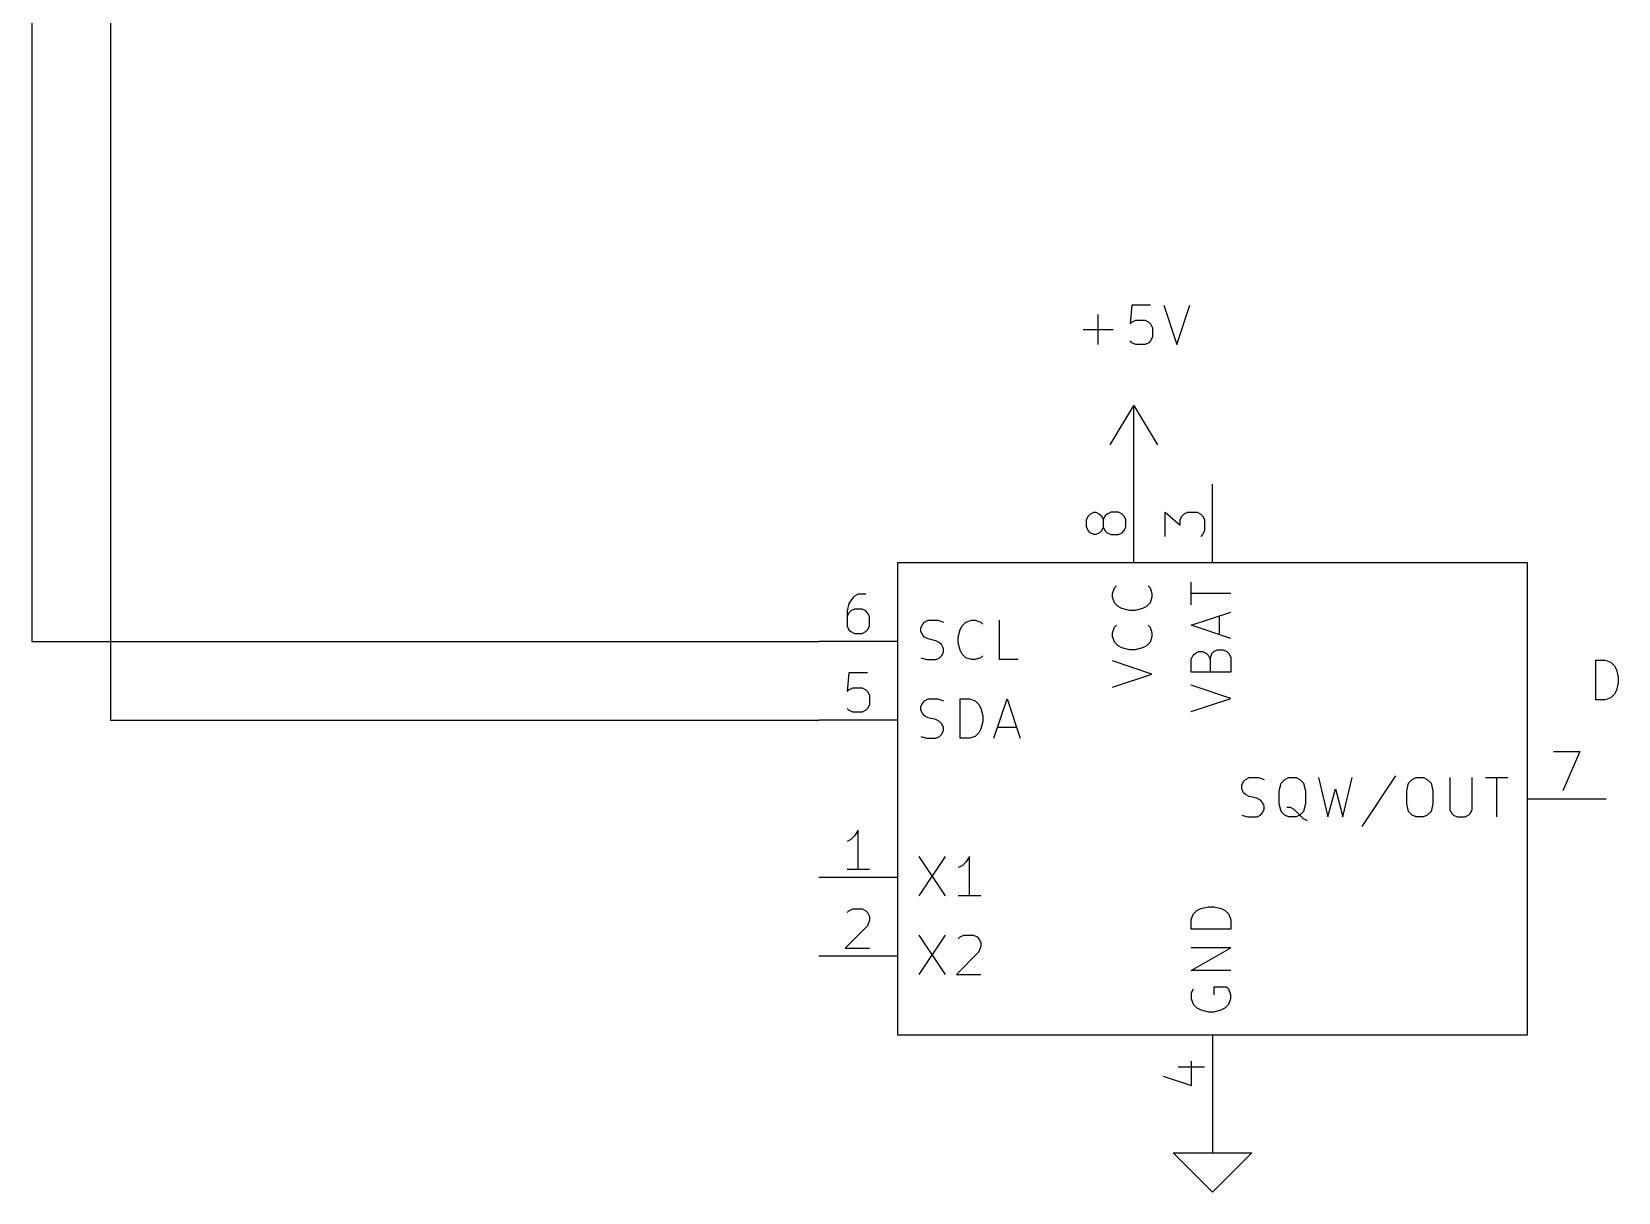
# Model space of a CAD drawing. Extents: x 0.4 to 11.3, y -7.9 to -0.4.
# Drawn here: x 7.4 to 9.415, y -6.35 to -4.875 of the extents above; entities that cross this region are included whole.
import ezdxf

# ---------------------------------------------------------------- set-up
doc = ezdxf.new("R2010")
doc.units = 0
doc.header["$MEASUREMENT"] = 0
for name, color, linetype in [('CYAN2', 4, 'CONTINUOUS'), ('GREEN3', 91, 'CONTINUOUS'), ('LYELLOW', 51, 'CONTINUOUS'), ('RED2', 1, 'CONTINUOUS'), ('RED3', 11, 'CONTINUOUS')]:
    doc.layers.add(name, color=color, linetype=linetype)

msp = doc.modelspace()

# ---------------------------------------------------------------- linework, layer by layer
at = {"layer": 'CYAN2', "linetype": 'CONTINUOUS'}
for p, q in [((8.7548, -5.2728), (8.7548, -5.2347)), ((8.7548, -5.2728), (8.7548, -5.2347)), ((8.7976, -5.2228), (8.7952, -5.2466)), ((8.7976, -5.2228), (8.7952, -5.2466)), ((8.8214, -5.2228), (8.7976, -5.2228)), ((8.8214, -5.2228), (8.7976, -5.2228)), ((8.8381, -5.2228), (8.8548, -5.2728)), ((8.8381, -5.2228), (8.8548, -5.2728)), ((8.8548, -5.2728), (8.8714, -5.2228)), ((8.8548, -5.2728), (8.8714, -5.2228)), ((8.7357, -5.2538), (8.7738, -5.2538)), ((8.7357, -5.2538), (8.7738, -5.2538)), ((8.7952, -5.2466), (8.7976, -5.2442)), ((8.7952, -5.2466), (8.7976, -5.2442)), ((8.7976, -5.2442), (8.8024, -5.2419)), ((8.7976, -5.2442), (8.8024, -5.2419)), ((8.8024, -5.2419), (8.8143, -5.2419)), ((8.8024, -5.2419), (8.8143, -5.2419)), ((8.8143, -5.2419), (8.819, -5.2442)), ((8.8143, -5.2419), (8.819, -5.2442)), ((8.819, -5.2442), (8.8214, -5.2466)), ((8.819, -5.2442), (8.8214, -5.2466)), ((8.8214, -5.2466), (8.8238, -5.2514)), ((8.8214, -5.2466), (8.8238, -5.2514)), ((8.8238, -5.2514), (8.8238, -5.2633)), ((8.8238, -5.2514), (8.8238, -5.2633)), ((8.7976, -5.2704), (8.7952, -5.268)), ((8.7976, -5.2704), (8.7952, -5.268)), ((8.8024, -5.2728), (8.7976, -5.2704)), ((8.8024, -5.2728), (8.7976, -5.2704)), ((8.8143, -5.2728), (8.8024, -5.2728)), ((8.8143, -5.2728), (8.8024, -5.2728)), ((8.819, -5.2704), (8.8143, -5.2728)), ((8.819, -5.2704), (8.8143, -5.2728)), ((8.8214, -5.268), (8.819, -5.2704)), ((8.8214, -5.268), (8.819, -5.2704)), ((8.8238, -5.2633), (8.8214, -5.268)), ((8.8238, -5.2633), (8.8214, -5.268)), ((8.7731, -5.589), (8.7755, -5.5819)), ((8.7731, -5.589), (8.7755, -5.5819)), ((8.7755, -5.5819), (8.7779, -5.5795)), ((8.7755, -5.5819), (8.7779, -5.5795)), ((8.8184, -5.5795), (8.8208, -5.5819)), ((8.8184, -5.5795), (8.8208, -5.5819)), ((8.8208, -5.5819), (8.8231, -5.589)), ((8.8208, -5.5819), (8.8231, -5.589)), ((8.8731, -5.6033), (8.8731, -5.5748)), ((8.8731, -5.6033), (8.8731, -5.5748)), ((8.7731, -5.5938), (8.7731, -5.589)), ((8.7731, -5.5938), (8.7731, -5.589)), ((8.7755, -5.6009), (8.7731, -5.5938)), ((8.7755, -5.6009), (8.7731, -5.5938)), ((8.7803, -5.6057), (8.7755, -5.6009)), ((8.7803, -5.6057), (8.7755, -5.6009)), ((8.8208, -5.6009), (8.816, -5.6057)), ((8.8208, -5.6009), (8.816, -5.6057)), ((8.8231, -5.5938), (8.8208, -5.6009)), ((8.8231, -5.5938), (8.8208, -5.6009)), ((8.8231, -5.589), (8.8231, -5.5938)), ((8.8231, -5.589), (8.8231, -5.5938)), ((8.9231, -5.589), (8.8731, -5.589)), ((8.9231, -5.589), (8.8731, -5.589)), ((8.5343, -5.6255), (8.539, -5.6231)), ((8.5343, -5.6255), (8.539, -5.6231)), ((8.539, -5.6231), (8.5509, -5.6231)), ((8.539, -5.6231), (8.5509, -5.6231)), ((8.5509, -5.6231), (8.5581, -5.6255)), ((8.5509, -5.6231), (8.5581, -5.6255)), ((8.5867, -5.6255), (8.5938, -5.6231)), ((8.5867, -5.6255), (8.5938, -5.6231)), ((8.5938, -5.6231), (8.5986, -5.6231)), ((8.5938, -5.6231), (8.5986, -5.6231)), ((8.5986, -5.6231), (8.6057, -5.6255)), ((8.5986, -5.6231), (8.6057, -5.6255)), ((8.6295, -5.6731), (8.6295, -5.6231)), ((8.6295, -5.6731), (8.6295, -5.6231)), ((8.785, -5.6081), (8.7803, -5.6057)), ((8.785, -5.6081), (8.7803, -5.6057)), ((8.7946, -5.6105), (8.785, -5.6081)), ((8.7946, -5.6105), (8.785, -5.6081)), ((8.8017, -5.6105), (8.7946, -5.6105)), ((8.8017, -5.6105), (8.7946, -5.6105)), ((8.8112, -5.6081), (8.8017, -5.6105)), ((8.8112, -5.6081), (8.8017, -5.6105)), ((8.816, -5.6057), (8.8112, -5.6081)), ((8.816, -5.6057), (8.8112, -5.6081)), ((8.8731, -5.6295), (8.9231, -5.6129)), ((8.8731, -5.6295), (8.9231, -5.6129)), ((8.9088, -5.6414), (8.9088, -5.6176)), ((8.9088, -5.6414), (8.9088, -5.6176)), ((8.5295, -5.6327), (8.5319, -5.6279)), ((8.5295, -5.6327), (8.5319, -5.6279)), ((8.5295, -5.6374), (8.5295, -5.6327)), ((8.5295, -5.6374), (8.5295, -5.6327)), ((8.5319, -5.6422), (8.5295, -5.6374)), ((8.5319, -5.6422), (8.5295, -5.6374)), ((8.5319, -5.6279), (8.5343, -5.6255)), ((8.5319, -5.6279), (8.5343, -5.6255)), ((8.5343, -5.6446), (8.5319, -5.6422)), ((8.5343, -5.6446), (8.5319, -5.6422)), ((8.5771, -5.6446), (8.5795, -5.635)), ((8.5771, -5.6446), (8.5795, -5.635)), ((8.5795, -5.635), (8.5819, -5.6303)), ((8.5795, -5.635), (8.5819, -5.6303)), ((8.5819, -5.6303), (8.5867, -5.6255)), ((8.5819, -5.6303), (8.5867, -5.6255)), ((8.6057, -5.6255), (8.6081, -5.6279)), ((8.6057, -5.6255), (8.6081, -5.6279)), ((8.7731, -5.639), (8.7755, -5.6319)), ((8.7731, -5.639), (8.7755, -5.6319)), ((8.7731, -5.6438), (8.7731, -5.639)), ((8.7731, -5.6438), (8.7731, -5.639)), ((8.7755, -5.6319), (8.7779, -5.6295)), ((8.7755, -5.6319), (8.7779, -5.6295)), ((8.8184, -5.6295), (8.8208, -5.6319)), ((8.8184, -5.6295), (8.8208, -5.6319)), ((8.8208, -5.6319), (8.8231, -5.639)), ((8.8208, -5.6319), (8.8231, -5.639)), ((8.8231, -5.639), (8.8231, -5.6438)), ((8.8231, -5.639), (8.8231, -5.6438)), ((8.9231, -5.6462), (8.8731, -5.6295)), ((8.9231, -5.6462), (8.8731, -5.6295)), ((8.539, -5.6469), (8.5343, -5.6446)), ((8.539, -5.6469), (8.5343, -5.6446)), ((8.5486, -5.6493), (8.539, -5.6469)), ((8.5486, -5.6493), (8.539, -5.6469)), ((8.5533, -5.6517), (8.5486, -5.6493)), ((8.5533, -5.6517), (8.5486, -5.6493)), ((8.5557, -5.6541), (8.5533, -5.6517)), ((8.5557, -5.6541), (8.5533, -5.6517)), ((8.5581, -5.6588), (8.5557, -5.6541)), ((8.5581, -5.6588), (8.5557, -5.6541)), ((8.5581, -5.6636), (8.5581, -5.6588)), ((8.5581, -5.6636), (8.5581, -5.6588)), ((8.5771, -5.6517), (8.5771, -5.6446)), ((8.5771, -5.6517), (8.5771, -5.6446)), ((8.5795, -5.6612), (8.5771, -5.6517)), ((8.5795, -5.6612), (8.5771, -5.6517)), ((8.5819, -5.666), (8.5795, -5.6612)), ((8.5819, -5.666), (8.5795, -5.6612)), ((8.7755, -5.6509), (8.7731, -5.6438)), ((8.7755, -5.6509), (8.7731, -5.6438)), ((8.7803, -5.6557), (8.7755, -5.6509)), ((8.7803, -5.6557), (8.7755, -5.6509)), ((8.785, -5.6581), (8.7803, -5.6557)), ((8.785, -5.6581), (8.7803, -5.6557)), ((8.7946, -5.6605), (8.785, -5.6581)), ((8.7946, -5.6605), (8.785, -5.6581)), ((8.8017, -5.6605), (8.7946, -5.6605)), ((8.8017, -5.6605), (8.7946, -5.6605)), ((8.8112, -5.6581), (8.8017, -5.6605)), ((8.8112, -5.6581), (8.8017, -5.6605)), ((8.816, -5.6557), (8.8112, -5.6581)), ((8.816, -5.6557), (8.8112, -5.6581)), ((8.8208, -5.6509), (8.816, -5.6557)), ((8.8208, -5.6509), (8.816, -5.6557)), ((8.8231, -5.6438), (8.8208, -5.6509)), ((8.8231, -5.6438), (8.8208, -5.6509)), ((8.8779, -5.6652), (8.8827, -5.6629)), ((8.8779, -5.6652), (8.8827, -5.6629)), ((8.8827, -5.6629), (8.8874, -5.6629)), ((8.8827, -5.6629), (8.8874, -5.6629)), ((8.8874, -5.6629), (8.8922, -5.6652)), ((8.8874, -5.6629), (8.8922, -5.6652)), ((8.8993, -5.6652), (8.9017, -5.6629)), ((8.8993, -5.6652), (8.9017, -5.6629)), ((8.9017, -5.6629), (8.9065, -5.6605)), ((8.9017, -5.6629), (8.9065, -5.6605)), ((8.9065, -5.6605), (8.9136, -5.6605)), ((8.9065, -5.6605), (8.9136, -5.6605)), ((8.9136, -5.6605), (8.9184, -5.6629)), ((8.9136, -5.6605), (8.9184, -5.6629)), ((8.9184, -5.6629), (8.9208, -5.6652)), ((8.9184, -5.6629), (8.9208, -5.6652)), ((8.5295, -5.6708), (8.5367, -5.6731)), ((8.5295, -5.6708), (8.5367, -5.6731)), ((8.5367, -5.6731), (8.5486, -5.6731)), ((8.5367, -5.6731), (8.5486, -5.6731)), ((8.5486, -5.6731), (8.5533, -5.6708)), ((8.5486, -5.6731), (8.5533, -5.6708)), ((8.5533, -5.6708), (8.5557, -5.6684)), ((8.5533, -5.6708), (8.5557, -5.6684)), ((8.5557, -5.6684), (8.5581, -5.6636)), ((8.5557, -5.6684), (8.5581, -5.6636)), ((8.5867, -5.6708), (8.5819, -5.666)), ((8.5867, -5.6708), (8.5819, -5.666)), ((8.5938, -5.6731), (8.5867, -5.6708)), ((8.5938, -5.6731), (8.5867, -5.6708)), ((8.5986, -5.6731), (8.5938, -5.6731)), ((8.5986, -5.6731), (8.5938, -5.6731)), ((8.6057, -5.6708), (8.5986, -5.6731)), ((8.6057, -5.6708), (8.5986, -5.6731)), ((8.6081, -5.6684), (8.6057, -5.6708)), ((8.6081, -5.6684), (8.6057, -5.6708)), ((8.6533, -5.6731), (8.6295, -5.6731)), ((8.6533, -5.6731), (8.6295, -5.6731)), ((8.8231, -5.6914), (8.7731, -5.6748)), ((8.8231, -5.6914), (8.7731, -5.6748)), ((8.8731, -5.6724), (8.8755, -5.6676)), ((8.8731, -5.6724), (8.8755, -5.6676)), ((8.8731, -5.689), (8.8731, -5.6724)), ((8.8731, -5.689), (8.8731, -5.6724)), ((8.8755, -5.6676), (8.8779, -5.6652)), ((8.8755, -5.6676), (8.8779, -5.6652)), ((8.8922, -5.6652), (8.8946, -5.6676)), ((8.8922, -5.6652), (8.8946, -5.6676)), ((8.8946, -5.6676), (8.8969, -5.6724)), ((8.8946, -5.6676), (8.8969, -5.6724)), ((8.8969, -5.6724), (8.8993, -5.6652)), ((8.8969, -5.6724), (8.8993, -5.6652)), ((8.8969, -5.6724), (8.8969, -5.689)), ((8.8969, -5.6724), (8.8969, -5.689)), ((8.9208, -5.6652), (8.9231, -5.67)), ((8.9208, -5.6652), (8.9231, -5.67)), ((8.9231, -5.67), (8.9231, -5.689)), ((8.9231, -5.67), (8.9231, -5.689)), ((9.3869, -5.724), (9.3869, -5.674)), ((9.3869, -5.674), (9.3988, -5.674)), ((9.3869, -5.724), (9.3869, -5.674)), ((9.3869, -5.674), (9.3988, -5.674)), ((9.3988, -5.674), (9.406, -5.6764)), ((9.3988, -5.674), (9.406, -5.6764)), ((9.406, -5.6764), (9.4107, -5.6812)), ((9.406, -5.6764), (9.4107, -5.6812)), ((9.4107, -5.6812), (9.4131, -5.6859)), ((9.4107, -5.6812), (9.4131, -5.6859)), ((8.7731, -5.7081), (8.8231, -5.6914)), ((8.7731, -5.7081), (8.8231, -5.6914)), ((8.9231, -5.689), (8.8731, -5.689)), ((8.9231, -5.689), (8.8731, -5.689)), ((9.4131, -5.6859), (9.4155, -5.6955)), ((9.4131, -5.6859), (9.4155, -5.6955)), ((9.4155, -5.7026), (9.4131, -5.7121)), ((9.4155, -5.7026), (9.4131, -5.7121)), ((9.4155, -5.6955), (9.4155, -5.7026)), ((9.4155, -5.6955), (9.4155, -5.7026)), ((8.5343, -5.7255), (8.539, -5.7231)), ((8.5343, -5.7255), (8.539, -5.7231)), ((8.539, -5.7231), (8.5509, -5.7231)), ((8.539, -5.7231), (8.5509, -5.7231)), ((8.5509, -5.7231), (8.5581, -5.7255)), ((8.5509, -5.7231), (8.5581, -5.7255)), ((8.5795, -5.7731), (8.5795, -5.7231)), ((8.5795, -5.7231), (8.5914, -5.7231)), ((8.5795, -5.7731), (8.5795, -5.7231)), ((8.5795, -5.7231), (8.5914, -5.7231)), ((8.5914, -5.7231), (8.5986, -5.7255)), ((8.5914, -5.7231), (8.5986, -5.7255)), ((8.6224, -5.7731), (8.639, -5.7231)), ((8.6224, -5.7731), (8.639, -5.7231)), ((8.639, -5.7231), (8.6557, -5.7731)), ((8.639, -5.7231), (8.6557, -5.7731)), ((8.9231, -5.7224), (8.8731, -5.7057)), ((8.9231, -5.7224), (8.8731, -5.7057)), ((8.8731, -5.739), (8.9231, -5.7224)), ((8.8731, -5.739), (8.9231, -5.7224)), ((9.406, -5.7217), (9.3988, -5.724)), ((9.406, -5.7217), (9.3988, -5.724)), ((9.4107, -5.7169), (9.406, -5.7217)), ((9.4107, -5.7169), (9.406, -5.7217)), ((9.4131, -5.7121), (9.4107, -5.7169)), ((9.4131, -5.7121), (9.4107, -5.7169)), ((8.5295, -5.7327), (8.5319, -5.7279)), ((8.5295, -5.7327), (8.5319, -5.7279)), ((8.5295, -5.7374), (8.5295, -5.7327)), ((8.5295, -5.7374), (8.5295, -5.7327)), ((8.5319, -5.7422), (8.5295, -5.7374)), ((8.5319, -5.7422), (8.5295, -5.7374)), ((8.5319, -5.7279), (8.5343, -5.7255)), ((8.5319, -5.7279), (8.5343, -5.7255)), ((8.5343, -5.7446), (8.5319, -5.7422)), ((8.5343, -5.7446), (8.5319, -5.7422)), ((8.5986, -5.7255), (8.6033, -5.7303)), ((8.5986, -5.7255), (8.6033, -5.7303)), ((8.6033, -5.7303), (8.6057, -5.735)), ((8.6033, -5.7303), (8.6057, -5.735)), ((8.6057, -5.735), (8.6081, -5.7446)), ((8.6057, -5.735), (8.6081, -5.7446)), ((9.3988, -5.724), (9.3869, -5.724)), ((9.3988, -5.724), (9.3869, -5.724)), ((8.539, -5.7469), (8.5343, -5.7446)), ((8.539, -5.7469), (8.5343, -5.7446)), ((8.5486, -5.7493), (8.539, -5.7469)), ((8.5486, -5.7493), (8.539, -5.7469)), ((8.5533, -5.7517), (8.5486, -5.7493)), ((8.5533, -5.7517), (8.5486, -5.7493)), ((8.5557, -5.7541), (8.5533, -5.7517)), ((8.5557, -5.7541), (8.5533, -5.7517)), ((8.5581, -5.7588), (8.5557, -5.7541)), ((8.5581, -5.7588), (8.5557, -5.7541)), ((8.5557, -5.7684), (8.5581, -5.7636)), ((8.5557, -5.7684), (8.5581, -5.7636)), ((8.5581, -5.7636), (8.5581, -5.7588)), ((8.5581, -5.7636), (8.5581, -5.7588)), ((8.6057, -5.7612), (8.6033, -5.766)), ((8.6057, -5.7612), (8.6033, -5.766)), ((8.6081, -5.7517), (8.6057, -5.7612)), ((8.6081, -5.7517), (8.6057, -5.7612)), ((8.6081, -5.7446), (8.6081, -5.7517)), ((8.6081, -5.7446), (8.6081, -5.7517)), ((8.6271, -5.7588), (8.6509, -5.7588)), ((8.6271, -5.7588), (8.6509, -5.7588)), ((8.5295, -5.7708), (8.5367, -5.7731)), ((8.5295, -5.7708), (8.5367, -5.7731)), ((8.5367, -5.7731), (8.5486, -5.7731)), ((8.5367, -5.7731), (8.5486, -5.7731)), ((8.5486, -5.7731), (8.5533, -5.7708)), ((8.5486, -5.7731), (8.5533, -5.7708)), ((8.5533, -5.7708), (8.5557, -5.7684)), ((8.5533, -5.7708), (8.5557, -5.7684)), ((8.5914, -5.7731), (8.5795, -5.7731)), ((8.5914, -5.7731), (8.5795, -5.7731)), ((8.5986, -5.7708), (8.5914, -5.7731)), ((8.5986, -5.7708), (8.5914, -5.7731)), ((8.6033, -5.766), (8.5986, -5.7708)), ((8.6033, -5.766), (8.5986, -5.7708)), ((8.9419, -5.8255), (8.9467, -5.8231)), ((8.9419, -5.8255), (8.9467, -5.8231)), ((8.9467, -5.8231), (8.9586, -5.8231)), ((8.9467, -5.8231), (8.9586, -5.8231)), ((8.9586, -5.8231), (8.9657, -5.8255)), ((8.9586, -5.8231), (8.9657, -5.8255)), ((8.9919, -5.8255), (8.9967, -5.8231)), ((8.9919, -5.8255), (8.9967, -5.8231)), ((8.9967, -5.8231), (9.0062, -5.8231)), ((8.9967, -5.8231), (9.0062, -5.8231)), ((9.0062, -5.8231), (9.0109, -5.8255)), ((9.0062, -5.8231), (9.0109, -5.8255)), ((9.0348, -5.8231), (9.0467, -5.8731)), ((9.0348, -5.8231), (9.0467, -5.8731)), ((9.0657, -5.8731), (9.0776, -5.8231)), ((9.0657, -5.8731), (9.0776, -5.8231)), ((9.1324, -5.8208), (9.0895, -5.885)), ((9.1324, -5.8208), (9.0895, -5.885)), ((9.1538, -5.8255), (9.1586, -5.8231)), ((9.1538, -5.8255), (9.1586, -5.8231)), ((9.1586, -5.8231), (9.1681, -5.8231)), ((9.1586, -5.8231), (9.1681, -5.8231)), ((9.1681, -5.8231), (9.1729, -5.8255)), ((9.1681, -5.8231), (9.1729, -5.8255)), ((9.2014, -5.8231), (9.2014, -5.8636)), ((9.2014, -5.8231), (9.2014, -5.8636)), ((9.23, -5.8636), (9.23, -5.8231)), ((9.23, -5.8636), (9.23, -5.8231)), ((9.2467, -5.8231), (9.2752, -5.8231)), ((9.2467, -5.8231), (9.2752, -5.8231)), ((9.261, -5.8731), (9.261, -5.8231)), ((9.261, -5.8731), (9.261, -5.8231)), ((8.9371, -5.8327), (8.9395, -5.8279)), ((8.9371, -5.8327), (8.9395, -5.8279)), ((8.9371, -5.8374), (8.9371, -5.8327)), ((8.9371, -5.8374), (8.9371, -5.8327)), ((8.9395, -5.8422), (8.9371, -5.8374)), ((8.9395, -5.8422), (8.9371, -5.8374)), ((8.9395, -5.8279), (8.9419, -5.8255)), ((8.9395, -5.8279), (8.9419, -5.8255)), ((8.9419, -5.8446), (8.9395, -5.8422)), ((8.9419, -5.8446), (8.9395, -5.8422)), ((8.9467, -5.8469), (8.9419, -5.8446)), ((8.9467, -5.8469), (8.9419, -5.8446)), ((8.9848, -5.8398), (8.9871, -5.8303)), ((8.9848, -5.8398), (8.9871, -5.8303)), ((8.9848, -5.8565), (8.9848, -5.8398)), ((8.9848, -5.8565), (8.9848, -5.8398)), ((8.9871, -5.8303), (8.9919, -5.8255)), ((8.9871, -5.8303), (8.9919, -5.8255)), ((9.0109, -5.8255), (9.0157, -5.8303)), ((9.0109, -5.8255), (9.0157, -5.8303)), ((9.0157, -5.8303), (9.0181, -5.8398)), ((9.0157, -5.8303), (9.0181, -5.8398)), ((9.0181, -5.8398), (9.0181, -5.8565)), ((9.0181, -5.8398), (9.0181, -5.8565)), ((9.0467, -5.8731), (9.0562, -5.8374)), ((9.0467, -5.8731), (9.0562, -5.8374)), ((9.0562, -5.8374), (9.0657, -5.8731)), ((9.0562, -5.8374), (9.0657, -5.8731)), ((9.1467, -5.8398), (9.149, -5.8303)), ((9.1467, -5.8398), (9.149, -5.8303)), ((9.1467, -5.8565), (9.1467, -5.8398)), ((9.1467, -5.8565), (9.1467, -5.8398)), ((9.149, -5.8303), (9.1538, -5.8255)), ((9.149, -5.8303), (9.1538, -5.8255)), ((9.1729, -5.8255), (9.1776, -5.8303)), ((9.1729, -5.8255), (9.1776, -5.8303)), ((9.1776, -5.8303), (9.18, -5.8398)), ((9.1776, -5.8303), (9.18, -5.8398)), ((9.18, -5.8398), (9.18, -5.8565)), ((9.18, -5.8398), (9.18, -5.8565)), ((8.9562, -5.8493), (8.9467, -5.8469)), ((8.9562, -5.8493), (8.9467, -5.8469)), ((8.9609, -5.8517), (8.9562, -5.8493)), ((8.9609, -5.8517), (8.9562, -5.8493)), ((8.9633, -5.8541), (8.9609, -5.8517)), ((8.9633, -5.8541), (8.9609, -5.8517)), ((8.9657, -5.8588), (8.9633, -5.8541)), ((8.9657, -5.8588), (8.9633, -5.8541)), ((8.9633, -5.8684), (8.9657, -5.8636)), ((8.9633, -5.8684), (8.9657, -5.8636)), ((8.9657, -5.8636), (8.9657, -5.8588)), ((8.9657, -5.8636), (8.9657, -5.8588)), ((8.9871, -5.866), (8.9848, -5.8565)), ((8.9871, -5.866), (8.9848, -5.8565)), ((8.999, -5.8612), (8.9943, -5.8612)), ((8.999, -5.8612), (8.9943, -5.8612)), ((9.0038, -5.8636), (8.999, -5.8612)), ((9.0038, -5.8636), (8.999, -5.8612)), ((9.0109, -5.8708), (9.0038, -5.8636)), ((9.0109, -5.8708), (9.0038, -5.8636)), ((9.0181, -5.8565), (9.0157, -5.866)), ((9.0181, -5.8565), (9.0157, -5.866)), ((9.149, -5.866), (9.1467, -5.8565)), ((9.149, -5.866), (9.1467, -5.8565)), ((9.18, -5.8565), (9.1776, -5.866)), ((9.18, -5.8565), (9.1776, -5.866)), ((9.2014, -5.8636), (9.2038, -5.8684)), ((9.2014, -5.8636), (9.2038, -5.8684)), ((9.2276, -5.8684), (9.23, -5.8636)), ((9.2276, -5.8684), (9.23, -5.8636)), ((8.9371, -5.8708), (8.9443, -5.8731)), ((8.9371, -5.8708), (8.9443, -5.8731)), ((8.9443, -5.8731), (8.9562, -5.8731)), ((8.9443, -5.8731), (8.9562, -5.8731)), ((8.9562, -5.8731), (8.9609, -5.8708)), ((8.9562, -5.8731), (8.9609, -5.8708)), ((8.9609, -5.8708), (8.9633, -5.8684)), ((8.9609, -5.8708), (8.9633, -5.8684)), ((8.9919, -5.8708), (8.9871, -5.866)), ((8.9919, -5.8708), (8.9871, -5.866)), ((8.9967, -5.8731), (8.9919, -5.8708)), ((8.9967, -5.8731), (8.9919, -5.8708)), ((9.0062, -5.8731), (8.9967, -5.8731)), ((9.0062, -5.8731), (8.9967, -5.8731)), ((9.0109, -5.8708), (9.0062, -5.8731)), ((9.0109, -5.8708), (9.0062, -5.8731)), ((9.0157, -5.866), (9.0109, -5.8708)), ((9.0157, -5.866), (9.0109, -5.8708)), ((9.0157, -5.8755), (9.0109, -5.8708)), ((9.0157, -5.8755), (9.0109, -5.8708)), ((9.0205, -5.8779), (9.0157, -5.8755)), ((9.0205, -5.8779), (9.0157, -5.8755)), ((9.1538, -5.8708), (9.149, -5.866)), ((9.1538, -5.8708), (9.149, -5.866)), ((9.1586, -5.8731), (9.1538, -5.8708)), ((9.1586, -5.8731), (9.1538, -5.8708)), ((9.1681, -5.8731), (9.1586, -5.8731)), ((9.1681, -5.8731), (9.1586, -5.8731)), ((9.1729, -5.8708), (9.1681, -5.8731)), ((9.1729, -5.8708), (9.1681, -5.8731)), ((9.1776, -5.866), (9.1729, -5.8708)), ((9.1776, -5.866), (9.1729, -5.8708)), ((9.2038, -5.8684), (9.2062, -5.8708)), ((9.2038, -5.8684), (9.2062, -5.8708)), ((9.2062, -5.8708), (9.2109, -5.8731)), ((9.2062, -5.8708), (9.2109, -5.8731)), ((9.2109, -5.8731), (9.2205, -5.8731)), ((9.2109, -5.8731), (9.2205, -5.8731)), ((9.2205, -5.8731), (9.2252, -5.8708)), ((9.2205, -5.8731), (9.2252, -5.8708)), ((9.2252, -5.8708), (9.2276, -5.8684)), ((9.2252, -5.8708), (9.2276, -5.8684)), ((8.5271, -5.9231), (8.5605, -5.9731)), ((8.5605, -5.9231), (8.5271, -5.9731)), ((8.5271, -5.9231), (8.5605, -5.9731)), ((8.5605, -5.9231), (8.5271, -5.9731)), ((8.5914, -5.9231), (8.5867, -5.9303)), ((8.5914, -5.9231), (8.5867, -5.9303)), ((8.5914, -5.9731), (8.5914, -5.9231)), ((8.5914, -5.9731), (8.5914, -5.9231)), ((8.5819, -5.935), (8.5771, -5.9374)), ((8.5819, -5.935), (8.5771, -5.9374)), ((8.5867, -5.9303), (8.5819, -5.935)), ((8.5867, -5.9303), (8.5819, -5.935)), ((8.6057, -5.9731), (8.5771, -5.9731)), ((8.6057, -5.9731), (8.5771, -5.9731)), ((8.8731, -6.0038), (8.8755, -5.9967)), ((8.8731, -6.0038), (8.8755, -5.9967)), ((8.8731, -6.0157), (8.8731, -6.0038)), ((8.8731, -6.0157), (8.8731, -6.0038)), ((8.8755, -5.9967), (8.8803, -5.9919)), ((8.8755, -5.9967), (8.8803, -5.9919)), ((8.8803, -5.9919), (8.885, -5.9895)), ((8.8803, -5.9919), (8.885, -5.9895)), ((8.885, -5.9895), (8.8946, -5.9871)), ((8.885, -5.9895), (8.8946, -5.9871)), ((8.8946, -5.9871), (8.9017, -5.9871)), ((8.8946, -5.9871), (8.9017, -5.9871)), ((8.9017, -5.9871), (8.9112, -5.9895)), ((8.9017, -5.9871), (8.9112, -5.9895)), ((8.9112, -5.9895), (8.916, -5.9919)), ((8.9112, -5.9895), (8.916, -5.9919)), ((8.916, -5.9919), (8.9208, -5.9967)), ((8.916, -5.9919), (8.9208, -5.9967)), ((8.9208, -5.9967), (8.9231, -6.0038)), ((8.9208, -5.9967), (8.9231, -6.0038)), ((8.9231, -6.0038), (8.9231, -6.0157)), ((8.9231, -6.0038), (8.9231, -6.0157)), ((8.5271, -6.0231), (8.5605, -6.0731)), ((8.5605, -6.0231), (8.5271, -6.0731)), ((8.5271, -6.0231), (8.5605, -6.0731)), ((8.5605, -6.0231), (8.5271, -6.0731)), ((8.5771, -6.0279), (8.5795, -6.0255)), ((8.5771, -6.0279), (8.5795, -6.0255)), ((8.5795, -6.0255), (8.5843, -6.0231)), ((8.5795, -6.0255), (8.5843, -6.0231)), ((8.5843, -6.0231), (8.5962, -6.0231)), ((8.5843, -6.0231), (8.5962, -6.0231)), ((8.5962, -6.0231), (8.6009, -6.0255)), ((8.5962, -6.0231), (8.6009, -6.0255)), ((8.6009, -6.0255), (8.6033, -6.0279)), ((8.6009, -6.0255), (8.6033, -6.0279)), ((8.9231, -6.0157), (8.8731, -6.0157)), ((8.9231, -6.0157), (8.8731, -6.0157)), ((8.6033, -6.0446), (8.5748, -6.0731)), ((8.6033, -6.0446), (8.5748, -6.0731)), ((8.6033, -6.0279), (8.6057, -6.0327)), ((8.6033, -6.0279), (8.6057, -6.0327)), ((8.6057, -6.0374), (8.6033, -6.0446)), ((8.6057, -6.0374), (8.6033, -6.0446)), ((8.6057, -6.0327), (8.6057, -6.0374)), ((8.6057, -6.0327), (8.6057, -6.0374)), ((8.8731, -6.0681), (8.9231, -6.0395)), ((8.9231, -6.0395), (8.8731, -6.0395)), ((8.8731, -6.0681), (8.9231, -6.0395)), ((8.9231, -6.0395), (8.8731, -6.0395)), ((8.5748, -6.0731), (8.6057, -6.0731)), ((8.5748, -6.0731), (8.6057, -6.0731)), ((8.9231, -6.0681), (8.8731, -6.0681)), ((8.9231, -6.0681), (8.8731, -6.0681)), ((8.8755, -6.0919), (8.8731, -6.0967)), ((8.8755, -6.0919), (8.8731, -6.0967)), ((8.8731, -6.0967), (8.8731, -6.1038)), ((8.8731, -6.0967), (8.8731, -6.1038)), ((8.8731, -6.1038), (8.8755, -6.1109)), ((8.8731, -6.1038), (8.8755, -6.1109)), ((8.9184, -6.0895), (8.9017, -6.0895)), ((8.9017, -6.0895), (8.9017, -6.099)), ((8.9184, -6.0895), (8.9017, -6.0895)), ((8.9017, -6.0895), (8.9017, -6.099)), ((8.9208, -6.0919), (8.9184, -6.0895)), ((8.9208, -6.0919), (8.9184, -6.0895)), ((8.9231, -6.099), (8.9208, -6.0919)), ((8.9231, -6.099), (8.9208, -6.0919)), ((8.9208, -6.1109), (8.9231, -6.1038)), ((8.9208, -6.1109), (8.9231, -6.1038)), ((8.9231, -6.1038), (8.9231, -6.099)), ((8.9231, -6.1038), (8.9231, -6.099)), ((8.8755, -6.1109), (8.8803, -6.1157)), ((8.8755, -6.1109), (8.8803, -6.1157)), ((8.8803, -6.1157), (8.885, -6.1181)), ((8.8803, -6.1157), (8.885, -6.1181)), ((8.885, -6.1181), (8.8946, -6.1205)), ((8.885, -6.1181), (8.8946, -6.1205)), ((8.8946, -6.1205), (8.9017, -6.1205)), ((8.8946, -6.1205), (8.9017, -6.1205)), ((8.9017, -6.1205), (8.9112, -6.1181)), ((8.9017, -6.1205), (8.9112, -6.1181)), ((8.9112, -6.1181), (8.916, -6.1157)), ((8.9112, -6.1181), (8.916, -6.1157)), ((8.916, -6.1157), (8.9208, -6.1109)), ((8.916, -6.1157), (8.9208, -6.1109))]:
    msp.add_line(p, q, dxfattribs=at)
at = {"layer": 'GREEN3', "linetype": 'CONTINUOUS'}
for p, q in [((7.5, -4.15), (7.5, -5.75)), ((7.4, -4.25), (7.4, -5.65)), ((7.4, -5.65), (8.4, -5.65)), ((7.5, -5.75), (8.4, -5.75))]:
    msp.add_line(p, q, dxfattribs=at)
at = {"layer": 'LYELLOW', "linetype": 'CONTINUOUS'}
for p, q in [((8.5, -5.55), (8.5, -6.15)), ((9.3, -5.55), (8.5, -5.55)), ((9.3, -6.15), (9.3, -5.55)), ((8.5, -6.15), (9.3, -6.15))]:
    msp.add_line(p, q, dxfattribs=at)
at = {"layer": 'RED2', "linetype": 'CONTINUOUS'}
for p, q in [((8.77, -5.4), (8.8, -5.35)), ((8.8, -5.45), (8.8, -5.35)), ((8.8, -5.35), (8.83, -5.4)), ((8.8, -5.55), (8.8, -5.45)), ((8.8, -5.55), (8.8, -5.45)), ((8.9, -5.55), (8.9, -5.45)), ((8.9, -5.55), (8.9, -5.45)), ((8.5, -5.55), (8.5, -6.15)), ((9.3, -5.55), (8.5, -5.55)), ((9.3, -6.15), (9.3, -5.55)), ((8.5, -5.65), (8.4, -5.65)), ((8.5, -5.65), (8.4, -5.65)), ((8.5, -5.75), (8.4, -5.75)), ((8.5, -5.75), (8.4, -5.75)), ((9.3, -5.85), (9.4, -5.85)), ((9.3, -5.85), (9.4, -5.85)), ((8.5, -5.95), (8.4, -5.95)), ((8.5, -5.95), (8.4, -5.95)), ((8.5, -6.05), (8.4, -6.05)), ((8.5, -6.05), (8.4, -6.05)), ((8.5, -6.15), (9.3, -6.15)), ((8.9, -6.15), (8.9, -6.25)), ((8.9, -6.15), (8.9, -6.25)), ((8.9, -6.25), (8.9, -6.3)), ((8.9, -6.35), (8.85, -6.3)), ((8.85, -6.3), (8.9, -6.3)), ((8.9, -6.3), (8.95, -6.3)), ((8.95, -6.3), (8.9, -6.35))]:
    msp.add_line(p, q, dxfattribs=at)
at = {"layer": 'RED3', "linetype": 'CONTINUOUS'}
for p, q in [((8.7399, -5.4952), (8.7423, -5.4905)), ((8.7399, -5.4952), (8.7423, -5.4905)), ((8.7399, -5.5048), (8.7399, -5.4952)), ((8.7399, -5.5048), (8.7399, -5.4952)), ((8.7423, -5.4905), (8.7446, -5.4881)), ((8.7423, -5.4905), (8.7446, -5.4881)), ((8.7446, -5.4881), (8.7494, -5.4857)), ((8.7446, -5.4881), (8.7494, -5.4857)), ((8.7494, -5.4857), (8.7518, -5.4857)), ((8.7494, -5.4857), (8.7518, -5.4857)), ((8.7518, -5.4857), (8.7565, -5.4881)), ((8.7518, -5.4857), (8.7565, -5.4881)), ((8.7565, -5.4881), (8.7589, -5.4905)), ((8.7565, -5.4881), (8.7589, -5.4905)), ((8.7589, -5.4905), (8.7613, -5.4952)), ((8.7589, -5.4905), (8.7613, -5.4952)), ((8.7637, -5.4905), (8.7613, -5.4952)), ((8.7637, -5.4905), (8.7613, -5.4952)), ((8.7613, -5.4952), (8.7613, -5.5048)), ((8.7613, -5.4952), (8.7613, -5.5048)), ((8.7661, -5.4881), (8.7637, -5.4905)), ((8.7661, -5.4881), (8.7637, -5.4905)), ((8.7708, -5.4857), (8.7661, -5.4881)), ((8.7708, -5.4857), (8.7661, -5.4881)), ((8.7804, -5.4857), (8.7708, -5.4857)), ((8.7804, -5.4857), (8.7708, -5.4857)), ((8.7851, -5.4881), (8.7804, -5.4857)), ((8.7851, -5.4881), (8.7804, -5.4857)), ((8.7875, -5.4905), (8.7851, -5.4881)), ((8.7875, -5.4905), (8.7851, -5.4881)), ((8.7899, -5.4952), (8.7875, -5.4905)), ((8.7899, -5.4952), (8.7875, -5.4905)), ((8.7899, -5.5048), (8.7899, -5.4952)), ((8.7899, -5.5048), (8.7899, -5.4952)), ((8.8399, -5.5167), (8.8399, -5.4857)), ((8.8399, -5.4857), (8.8589, -5.5024)), ((8.8399, -5.5167), (8.8399, -5.4857)), ((8.8399, -5.4857), (8.8589, -5.5024)), ((8.8589, -5.4952), (8.8613, -5.4905)), ((8.8589, -5.4952), (8.8613, -5.4905)), ((8.8589, -5.5024), (8.8589, -5.4952)), ((8.8589, -5.5024), (8.8589, -5.4952)), ((8.8613, -5.4905), (8.8637, -5.4881)), ((8.8613, -5.4905), (8.8637, -5.4881)), ((8.8637, -5.4881), (8.8684, -5.4857)), ((8.8637, -5.4881), (8.8684, -5.4857)), ((8.8684, -5.4857), (8.8804, -5.4857)), ((8.8684, -5.4857), (8.8804, -5.4857)), ((8.8804, -5.4857), (8.8851, -5.4881)), ((8.8804, -5.4857), (8.8851, -5.4881)), ((8.8851, -5.4881), (8.8875, -5.4905)), ((8.8851, -5.4881), (8.8875, -5.4905)), ((8.8875, -5.4905), (8.8899, -5.4952)), ((8.8875, -5.4905), (8.8899, -5.4952)), ((8.8899, -5.4952), (8.8899, -5.5095)), ((8.8899, -5.4952), (8.8899, -5.5095)), ((8.7423, -5.5095), (8.7399, -5.5048)), ((8.7423, -5.5095), (8.7399, -5.5048)), ((8.7446, -5.5119), (8.7423, -5.5095)), ((8.7446, -5.5119), (8.7423, -5.5095)), ((8.7494, -5.5143), (8.7446, -5.5119)), ((8.7494, -5.5143), (8.7446, -5.5119)), ((8.7518, -5.5143), (8.7494, -5.5143)), ((8.7518, -5.5143), (8.7494, -5.5143)), ((8.7565, -5.5119), (8.7518, -5.5143)), ((8.7565, -5.5119), (8.7518, -5.5143)), ((8.7589, -5.5095), (8.7565, -5.5119)), ((8.7589, -5.5095), (8.7565, -5.5119)), ((8.7613, -5.5048), (8.7589, -5.5095)), ((8.7613, -5.5048), (8.7589, -5.5095)), ((8.7613, -5.5048), (8.7637, -5.5095)), ((8.7613, -5.5048), (8.7637, -5.5095)), ((8.7637, -5.5095), (8.7661, -5.5119)), ((8.7637, -5.5095), (8.7661, -5.5119)), ((8.7661, -5.5119), (8.7708, -5.5143)), ((8.7661, -5.5119), (8.7708, -5.5143)), ((8.7708, -5.5143), (8.7804, -5.5143)), ((8.7708, -5.5143), (8.7804, -5.5143)), ((8.7804, -5.5143), (8.7851, -5.5119)), ((8.7804, -5.5143), (8.7851, -5.5119)), ((8.7851, -5.5119), (8.7875, -5.5095)), ((8.7851, -5.5119), (8.7875, -5.5095)), ((8.7875, -5.5095), (8.7899, -5.5048)), ((8.7875, -5.5095), (8.7899, -5.5048)), ((8.8875, -5.5143), (8.8851, -5.5167)), ((8.8875, -5.5143), (8.8851, -5.5167)), ((8.8899, -5.5095), (8.8875, -5.5143)), ((8.8899, -5.5095), (8.8875, -5.5143)), ((8.4381, -5.6018), (8.4357, -5.6113)), ((8.4381, -5.6018), (8.4357, -5.6113)), ((8.4429, -5.5946), (8.4381, -5.6018)), ((8.4429, -5.5946), (8.4381, -5.6018)), ((8.4452, -5.5923), (8.4429, -5.5946)), ((8.4452, -5.5923), (8.4429, -5.5946)), ((8.45, -5.5899), (8.4452, -5.5923)), ((8.45, -5.5899), (8.4452, -5.5923)), ((8.4595, -5.5899), (8.45, -5.5899)), ((8.4595, -5.5899), (8.45, -5.5899)), ((8.4357, -5.6113), (8.4357, -5.6304)), ((8.4357, -5.6113), (8.4357, -5.6304)), ((8.4381, -5.6137), (8.4357, -5.6184)), ((8.4381, -5.6137), (8.4357, -5.6184)), ((8.4405, -5.6113), (8.4381, -5.6137)), ((8.4405, -5.6113), (8.4381, -5.6137)), ((8.4452, -5.6089), (8.4405, -5.6113)), ((8.4452, -5.6089), (8.4405, -5.6113)), ((8.4548, -5.6089), (8.4452, -5.6089)), ((8.4548, -5.6089), (8.4452, -5.6089)), ((8.4595, -5.6113), (8.4548, -5.6089)), ((8.4595, -5.6113), (8.4548, -5.6089)), ((8.4619, -5.6137), (8.4595, -5.6113)), ((8.4619, -5.6137), (8.4595, -5.6113)), ((8.4643, -5.6184), (8.4619, -5.6137)), ((8.4643, -5.6184), (8.4619, -5.6137)), ((8.4643, -5.6304), (8.4643, -5.6184)), ((8.4643, -5.6304), (8.4643, -5.6184)), ((8.4357, -5.6304), (8.4381, -5.6351)), ((8.4357, -5.6304), (8.4381, -5.6351)), ((8.4381, -5.6351), (8.4405, -5.6375)), ((8.4381, -5.6351), (8.4405, -5.6375)), ((8.4405, -5.6375), (8.4452, -5.6399)), ((8.4405, -5.6375), (8.4452, -5.6399)), ((8.4452, -5.6399), (8.4548, -5.6399)), ((8.4452, -5.6399), (8.4548, -5.6399)), ((8.4548, -5.6399), (8.4595, -5.6375)), ((8.4548, -5.6399), (8.4595, -5.6375)), ((8.4595, -5.6375), (8.4619, -5.6351)), ((8.4595, -5.6375), (8.4619, -5.6351)), ((8.4619, -5.6351), (8.4643, -5.6304)), ((8.4619, -5.6351), (8.4643, -5.6304)), ((8.4381, -5.6899), (8.4357, -5.7137)), ((8.4381, -5.6899), (8.4357, -5.7137)), ((8.4619, -5.6899), (8.4381, -5.6899)), ((8.4619, -5.6899), (8.4381, -5.6899)), ((8.4357, -5.7137), (8.4381, -5.7113)), ((8.4357, -5.7137), (8.4381, -5.7113)), ((8.4381, -5.7113), (8.4429, -5.7089)), ((8.4381, -5.7113), (8.4429, -5.7089)), ((8.4429, -5.7089), (8.4548, -5.7089)), ((8.4429, -5.7089), (8.4548, -5.7089)), ((8.4548, -5.7089), (8.4595, -5.7113)), ((8.4548, -5.7089), (8.4595, -5.7113)), ((8.4595, -5.7113), (8.4619, -5.7137)), ((8.4595, -5.7113), (8.4619, -5.7137)), ((8.4619, -5.7137), (8.4643, -5.7184)), ((8.4619, -5.7137), (8.4643, -5.7184)), ((8.4643, -5.7184), (8.4643, -5.7304)), ((8.4643, -5.7184), (8.4643, -5.7304)), ((8.4381, -5.7375), (8.4357, -5.7351)), ((8.4381, -5.7375), (8.4357, -5.7351)), ((8.4429, -5.7399), (8.4381, -5.7375)), ((8.4429, -5.7399), (8.4381, -5.7375)), ((8.4548, -5.7399), (8.4429, -5.7399)), ((8.4548, -5.7399), (8.4429, -5.7399)), ((8.4595, -5.7375), (8.4548, -5.7399)), ((8.4595, -5.7375), (8.4548, -5.7399)), ((8.4619, -5.7351), (8.4595, -5.7375)), ((8.4619, -5.7351), (8.4595, -5.7375)), ((8.4643, -5.7304), (8.4619, -5.7351)), ((8.4643, -5.7304), (8.4619, -5.7351)), ((9.3333, -5.7899), (9.3667, -5.7899)), ((9.3333, -5.7899), (9.3667, -5.7899)), ((9.3667, -5.7899), (9.3452, -5.8399)), ((9.3667, -5.7899), (9.3452, -5.8399)), ((8.4405, -5.9018), (8.4357, -5.9042)), ((8.4405, -5.9018), (8.4357, -5.9042)), ((8.4452, -5.897), (8.4405, -5.9018)), ((8.4452, -5.897), (8.4405, -5.9018)), ((8.45, -5.8899), (8.4452, -5.897)), ((8.45, -5.8899), (8.4452, -5.897)), ((8.45, -5.9399), (8.45, -5.8899)), ((8.45, -5.9399), (8.45, -5.8899)), ((8.4643, -5.9399), (8.4357, -5.9399)), ((8.4643, -5.9399), (8.4357, -5.9399)), ((8.4357, -5.9946), (8.4381, -5.9923)), ((8.4357, -5.9946), (8.4381, -5.9923)), ((8.4381, -5.9923), (8.4429, -5.9899)), ((8.4381, -5.9923), (8.4429, -5.9899)), ((8.4429, -5.9899), (8.4548, -5.9899)), ((8.4429, -5.9899), (8.4548, -5.9899)), ((8.4548, -5.9899), (8.4595, -5.9923)), ((8.4548, -5.9899), (8.4595, -5.9923)), ((8.4595, -5.9923), (8.4619, -5.9946)), ((8.4595, -5.9923), (8.4619, -5.9946)), ((8.4619, -5.9946), (8.4643, -5.9994)), ((8.4619, -5.9946), (8.4643, -5.9994)), ((8.4643, -6.0042), (8.4619, -6.0113)), ((8.4643, -6.0042), (8.4619, -6.0113)), ((8.4643, -5.9994), (8.4643, -6.0042)), ((8.4643, -5.9994), (8.4643, -6.0042)), ((8.4619, -6.0113), (8.4333, -6.0399)), ((8.4619, -6.0113), (8.4333, -6.0399)), ((8.4333, -6.0399), (8.4643, -6.0399)), ((8.4333, -6.0399), (8.4643, -6.0399)), ((8.8732, -6.2143), (8.8732, -6.1833)), ((8.8732, -6.2143), (8.8732, -6.1833)), ((8.8375, -6.2024), (8.8732, -6.2143)), ((8.8375, -6.2024), (8.8732, -6.2143)), ((8.8565, -6.1905), (8.8899, -6.1905)), ((8.8565, -6.1905), (8.8899, -6.1905))]:
    msp.add_line(p, q, dxfattribs=at)

doc.saveas('drawing.dxf')
